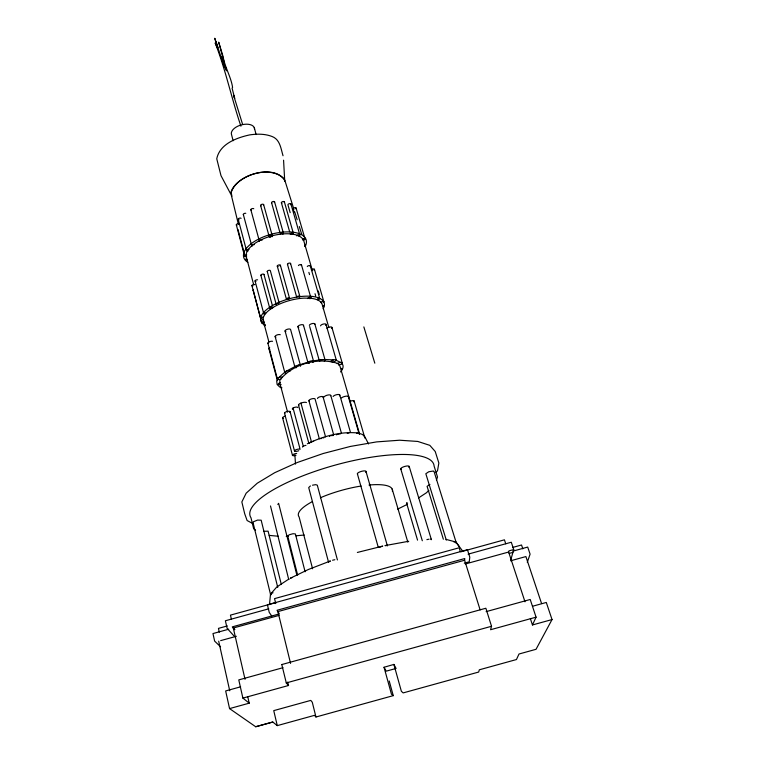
<?xml version="1.0" encoding="UTF-8"?>
<svg xmlns="http://www.w3.org/2000/svg" width="765" height="765" viewBox="0 0 765 765"><rect width="100%" height="100%" fill="white"/><g stroke="black" fill="none" stroke-linecap="round" stroke-linejoin="round"><path stroke-width="1.15" d="M269.49 604.599L270.514 594.166M480.124 609.877L464.604 560.238L464.776 558.536L277.035 610.269L278.871 613.138M524.991 601.797L508.639 552.034L508.955 550.877L513.717 549.566L511.297 542.242L468.075 554.156M231.154 192.646C236.528 174.583 271.795 164.265 284.379 179.45L284.599 181.267M281.845 664.536L485.861 608.242L491.532 626.277L490.566 629.729L536.064 617.173L530.212 599.483L486.119 611.646M510.924 559.435L513.717 549.566M527.286 562.323L530.088 554.147L527.707 547.061L513.095 551.087M319.512 361.386L319.617 361.08A2.897 1.071 -15.8 0 1 322.371 359.617L324.771 359.607A2.897 1.071 -15.8 0 1 324.704 360.726L324.245 361.061M436.433 480.057L437.523 477.025L434.099 466.076A95.386 25.962 -15.5 0 0 333.464 465.589A95.386 25.962 -15.5 0 0 250.987 517.762L253.693 528.883L255.558 530.164M532.555 606.253L546.296 602.457L552.034 619.564L532.45 624.967L536.064 617.173M277.657 379.335L276.701 381.276L277.131 384.527L279.78 387.061L281.969 387.855M278.355 377.92L285.335 371.752M552.034 619.564L536.035 649.303L519.005 654.008L516.442 659.545L479.311 669.805L478.689 672.043L403.165 692.908L401.367 691.283L393.879 664.422L384.04 667.262L391.431 694.132L393.258 695.643L315.955 717.006L314.501 715.342L277.274 725.622L273.746 710.628L310.791 700.396L312.283 702.241L315.955 717.006M436.012 472.464L437.523 470.705L438.852 463.026L435.228 451.503L429.815 445.345L417.757 441.443L399.626 440.219L376.59 441.902L350.399 446.435L323.184 453.511L297.231 462.519L274.683 472.713L257.27 483.212L246.148 493.205L241.845 501.955L244.704 513.774L247.114 520.535L252.89 523.604M338.694 364.943L339.402 364.819A2.85 1.033 -16.1 0 0 341.372 364.044L342.127 363.385A2.85 1.033 -16.1 0 0 340.961 362.457L340.31 362.495A2.85 1.033 -16.1 0 0 338.207 363.098L337.614 363.404A2.85 1.033 -16.1 0 0 337.164 363.738M428.859 490.375L426.44 492.765L418.532 497.929M253.234 521.854L257.528 520.085L261.171 520.2L277.743 587.424M277.81 504.441L278.613 503.322L296.782 574.821M312.77 362.428L313.22 362.094A2.907 1.081 -15.6 0 0 313.268 360.975L312.828 360.851A2.907 1.081 -15.6 0 0 308.84 361.769L308.391 362.113A2.907 1.081 -15.6 0 0 308.352 363.232L308.792 363.356A2.907 1.081 -15.6 0 0 309.376 363.394M285.794 371.446L295.462 366.311M310.418 485.947L308.706 487.563L328.606 562.409M397.647 509.136L407.028 504.489M307.32 443.796C322.887 436.385 340.329 431.297 357.714 432.952M429.92 484.455L427.08 486.32L443.346 539.22M280.325 382.586L279.665 382.844A2.831 1.023 -15 0 0 278.345 384.202A2.831 1.023 -15 0 0 280.382 384.613L281.09 384.479M298.379 365.192L308.515 362.017M280.908 379.182L280.191 379.383A2.859 1.042 -15 0 1 277.772 379.411L277.485 379.22A2.859 1.042 -15 0 1 278.173 378.015L278.747 377.709A2.859 1.042 -15 0 1 281.53 377.069L282.113 377.097M240.602 686.817L225.656 690.948L229.557 708.6L255.701 726.75L272.789 722.026L277.236 725.593M275.725 602.657L230.456 615.127L231.355 619.048M460.97 551.794L504.431 539.822L505.742 543.819M268.745 608.825L225.388 620.769L227.1 628.304L233.861 635.801M464.604 560.238L277.896 611.598L290.566 663.408M227.348 625.933L218.455 628.381L219.306 632.186M512.789 547.405L521.539 544.996L522.83 548.859M279.368 613.903L232.292 626.87L234.702 629.643M464.307 563.183L469.241 561.816L469.786 557.159L467.444 549.7L267.415 604.809L269.251 612.421L271.709 616.007M228.725 629.222L212.966 633.563L214.63 641.099L220.549 646.788M465.311 563.977L508.639 552.034M245.03 679.33L233.306 628.008L278.995 615.414M509.146 553.439L512.913 552.397M220.664 640.621L236.366 636.298M510.542 560.802L525.899 556.566L541.582 603.566M283.012 667.692L238.776 679.903L242.888 698.101L249.218 703.169L229.557 708.6M491.532 626.277L286.292 682.925L281.788 664.556M242.888 698.101L288.529 685.497L287.707 682.103M255.673 726.731L272.789 722.026M357.37 552.445L382.72 546.114A4.58 1.023 -15.7 0 0 379.67 547.291M313.019 360.898L322.792 359.54M263.552 531.34L268.094 531.159L281.319 584.517M312.502 485.182L315.687 484.666L317.293 485.144L337.422 559.932M408.74 541.266L384.967 545.627A4.58 1.023 -15.7 0 1 387.396 545.866L365.976 471.393M295.978 535.796L304.241 535.022M324.408 359.502L333.464 359.904M278.336 536.227L269.194 535.395M286.244 536.37L288.501 536.408M406.942 503.026L407.582 503.054M286.206 373.129L285.632 373.091A2.888 1.061 -15.1 0 1 285.163 371.876L286.186 371.235A2.888 1.061 -15.1 0 1 289.572 370.623L290.012 370.748A2.888 1.061 -15.1 0 1 290.298 370.949M433.43 471.001L428.763 471.766L425.837 473.736L446.301 540.1M446.043 539.382L455.51 541.916A4.37 0.928 -16.4 0 0 453.961 541.993M336.342 360.363L340.798 362.467M270.504 505.942L288.73 579.554A4.494 0.985 -14.8 0 1 289.017 578.962L276.777 586.994L270.781 593.86A4.361 0.918 -14.6 0 1 273.038 592.779M286.225 682.944L288.548 685.497M233.315 628.046L234.731 629.633M341.84 363.71L342.806 364.876A34.329 12.422 -15.5 0 1 340.588 371.953M264.413 322.591L262.797 319.034M406.521 502.892L417.537 540.138M455.94 542.031L462.873 551.383M434.023 471.422L456.083 542.232L459.268 546.698M293.636 208.443L284.79 180.177C273.851 163.49 236.921 174.697 231.078 191.805L231.9 196.222L220.999 175.663L216.753 158.785C219.727 143.944 236.595 137.738 249.753 134.879C257.203 133.808 264.939 133.741 272.044 136.486C280.095 139.479 280.87 148.649 283.031 155.744M384.04 667.262L386.249 671.154L396.098 668.438L393.879 664.422M368.539 443.949L364.819 436.719L362.4 434.415L358.967 433.344L348.257 396.289M300.435 366.081A2.897 1.071 -15.3 0 0 300.54 365.766L300.444 365.498A2.897 1.071 -15.3 0 0 298.465 365.182L297.738 365.307A2.897 1.071 -15.3 0 0 295.739 366.1L295.29 366.435A2.897 1.071 -15.3 0 0 295.29 367.544L295.739 367.669A2.897 1.071 -15.3 0 0 296.313 367.707M240.927 126.187C231.585 98.723 225.79 70.141 215.185 42.983L217.614 48.3L214.774 38.25L224.604 67.827L221.687 56.763L224.403 63.227L218.694 42.171L223.103 56.6C224.814 67.196 231.001 76.816 232.589 87.411L232.091 88.157L234.712 98.389L233.612 95.376L242.629 124.446M530.346 618.541L532.45 624.967M460.358 551.661L459.143 547.769L274.539 598.632L275.754 603.585M294.697 211.838L297.174 219.756M299.297 226.536L301.773 234.453M409.189 466.459L431.326 539.44M363.853 326.904L374.812 363.184M400.736 468.84L422.318 540.74M392.177 489.074L407.831 542.156M354.109 400.975L364.895 438.096M331.886 327.363L342.185 362.82M314.444 269.347L323.834 301.716M296.084 208.08L305.044 238.967M312.388 270.619L303.896 241.243A29.864 13.694 -15.5 0 0 274.712 235.161A29.864 13.694 -15.5 0 0 246.225 254.047M318.269 290.968L319.254 294.353M328.778 327.353L322.199 304.527A30.59 12.527 -15.5 0 0 311.126 298.321L304.346 298.111A30.59 12.527 -15.5 0 0 274.501 306.602A30.59 12.527 -15.5 0 0 263.399 321.31L268.897 341.955M359.569 433.994L339.956 366.167L338.178 363.614C318.833 356.796 292.393 363.834 279.827 380.215L279.904 383.255L287.573 412.106M310.332 265.943L319.751 298.532A1.607 0.669 -16.1 0 1 317.504 299.717M294.104 212.288L293.11 208.855A1.54 0.746 -16.3 0 1 295.06 207.64A1.54 0.746 -16.3 0 1 295.739 208.721M325.986 324.312L336.284 360.047M290.939 204.064L299.584 234.052M308.878 272.369L309.529 274.616M315.027 293.731L315.677 295.978M290.174 212.622L287.936 204.838A1.549 0.755 -16.2 0 1 289.897 203.605A1.549 0.755 -16.2 0 1 290.585 204.704M339.803 395.084L350.466 432.349M284.398 201.96L293.339 233.21A1.578 0.736 -16 0 1 291.159 234.444A1.578 0.736 -16 0 1 290.939 233.182A1.578 0.736 -16 0 1 293.339 233.21M301.506 264.977L310.886 297.776M281.386 202.744L289.648 231.776M314.807 323.863L325.106 360.086M357.379 473.822L378.245 547.205M330.757 395.428L341.429 433.162M274.587 201.922L283.442 233.296M309.682 326.54L319.196 360.267M290.566 263.485L299.842 296.399M271.556 202.715L280.067 232.981M287.468 264.298L296.705 297.222A1.626 0.679 -15.7 0 1 297.881 296.218A1.626 0.679 -15.7 0 1 299.708 296.198A1.626 0.679 -15.7 0 1 299.163 297.193M303.514 325.364L313.621 361.453M323.06 396.872L333.636 434.683M297.958 326.645L307.999 362.753M263.638 204.657L272.369 236.108M280.392 265.292L289.553 298.293A1.626 0.689 -15.5 0 1 287.305 299.488A1.626 0.689 -15.5 0 1 287.076 298.321A1.626 0.689 -15.5 0 1 289.553 298.293M325.584 436.939L315.075 398.976A3.223 1.109 -15.4 0 0 311.059 399.053A3.223 1.109 -15.4 0 0 309.175 401.08M260.597 205.45L268.984 235.783M277.284 266.105L286.406 299.115M389.222 680.984L393.258 695.643M300.54 365.766L290.624 329.677A2.859 1.138 -15.3 0 0 286.77 329.476A2.859 1.138 -15.3 0 0 285.89 331.589M308.926 400.86L319.349 438.833M279.053 302.538L270.341 270.686A1.607 0.708 -15.2 0 0 268.439 270.456A1.607 0.708 -15.2 0 0 267.339 271.661M285.068 330.949L294.917 367.076M250.844 209.744L259.402 241.185M267.243 271.499L276.222 304.499M306.44 402.553A4.284 1.463 -15.3 0 0 300.941 403.107L311.46 441.902M263.963 274.472L272.264 305.149M298.56 405.307L308.706 442.859M260.865 275.285L269.739 308.247A1.616 0.679 -15.1 0 0 271.46 308.486M243.327 214.506L251.752 245.861M275.132 336.495L284.8 372.517M254.276 127.65L256.122 134.554M293.062 408.041L303.303 446.244M290.136 411.809L299.89 448.414M255.07 280.975L263.81 313.774M238.192 219.287L246.521 250.557M245.938 255.376L253.741 284.943M237.963 229.5L244.341 253.569M267.893 343.169L277.389 378.962M236.328 224.872L244.58 256.026M268.917 348.582L277.408 380.645M253.215 290.289L261.812 322.763M251.924 285.641L260.569 318.269M284.503 413.138L294.487 450.929M282.591 417.805L292.45 455.261M312.589 568.787L299.105 516.92A48.74 12.823 -15.5 0 1 312.149 501.716M233.115 140.731L231.632 134.965A11.924 6.55 -15.5 0 1 241.807 124.781A11.924 6.55 -15.5 0 1 254.544 129.342M305.111 571.771L295.386 533.951L293.043 533.712L289.199 534.792L287.736 536.112L297.642 575.098M253.014 522.505L270.533 594.415A4.361 0.918 -14.6 0 0 271.393 594.644M231.413 195.515L238.393 224.298M247.717 696.561L249.218 703.169M218.685 641.166L229.73 690.785M294.879 454.85L295.5 464.078M283.576 160.201L284.704 180.798M357.618 474.09A4.466 1.253 -15.8 0 1 361.912 471.24A4.466 1.253 -15.8 0 1 365.565 472.158M401.405 469.28A4.389 1.214 -16.3 0 1 402.103 467.492A4.389 1.214 -16.3 0 1 407.535 465.952A4.389 1.214 -16.3 0 1 408.711 467.224M302.538 447.076A2.85 0.889 -15.2 0 1 305.952 445.345M309.242 443.222A4.341 1.358 -15.3 0 1 313.621 441.262M328.979 561.778A4.58 1.023 -15.2 0 1 330.423 560.975L308.247 569.543L290.394 578.197A4.494 0.985 -14.8 0 1 292.479 577.47M332.574 560.229A4.58 1.023 -15.2 0 1 334.85 559.731M430.695 539.105A4.504 0.985 -16.2 0 1 431.202 539.736M426.87 539.66A4.504 0.985 -16.2 0 1 429.06 539.182M456.083 542.232A4.37 0.928 -16.4 0 1 455.538 542.873M356.576 433.315A4.141 1.281 -15.9 0 1 359.292 434.271M350.121 401.309A2.869 0.956 -16 0 1 353.44 400.678A2.869 0.956 -16 0 1 353.736 401.816M265.187 325.335A32.962 13.521 -15.5 0 1 288.309 299.01A32.962 13.521 -15.5 0 1 323.184 308.783M246.493 257.681A29.864 13.694 -15.5 0 1 246.11 254.994M247.831 262.29A32.426 14.879 -15.5 0 1 271.231 234.243A32.426 14.879 -15.5 0 1 305.092 246.626M320.42 497.747A48.74 12.823 -15.5 0 1 361.137 486.033M368.988 485.039A48.74 12.823 -15.5 0 1 392.388 491.331M341.41 397.972A4.093 1.387 -15.9 0 1 346.363 396.146A4.093 1.387 -15.9 0 1 348.601 397.293M320.764 438.718A3.27 1.023 -15.4 0 1 321.463 438.402M323.079 437.905A3.27 1.023 -15.4 0 1 323.891 437.771M329.419 436.385A2.897 0.908 -15.6 0 1 330.04 436.098M331.474 435.668A2.897 0.908 -15.6 0 1 333.368 435.534M336.457 434.807A3.49 1.09 -15.7 0 1 337.241 434.472M338.101 434.195A3.49 1.09 -15.7 0 1 340.568 433.832M347.243 433.267A3.548 1.109 -15.8 0 1 348.974 432.961M298.876 405.603A4.284 1.463 -15.3 0 1 300.941 403.107M317.599 398.546A2.859 0.985 -15.6 0 1 320.219 396.719A2.859 0.985 -15.6 0 1 323.079 397.131M324.159 396.959A3.443 1.176 -15.7 0 1 328.003 395.017A3.443 1.176 -15.7 0 1 330.719 395.754M333.119 396.528A3.5 1.195 -15.8 0 1 337.585 394.52A3.5 1.195 -15.8 0 1 339.421 395.801M292.737 409.313A2.811 0.956 -15.1 0 1 294.267 407.487A2.811 0.956 -15.1 0 1 297.767 407.573M275.964 337.126A2.85 1.128 -15.1 0 1 276.184 335.328A2.85 1.128 -15.1 0 1 280.277 334.735M332.125 362.237A2.878 1.052 -16 0 0 334.219 361.864L336.361 360.305A2.878 1.052 -16 0 0 333.664 359.846L332.947 360.047A2.878 1.052 -16 0 0 331.216 360.965L330.92 361.3A2.878 1.052 -16 0 0 330.805 361.606M298.771 327.286A2.869 1.138 -15.6 0 1 298.474 325.842A2.869 1.138 -15.6 0 1 301.926 324.666A2.869 1.138 -15.6 0 1 303.418 325.699M243.614 214.831A1.559 0.765 -15 0 1 243.777 213.77A1.559 0.765 -15 0 1 245.775 213.311M252.039 246.167A1.578 0.736 -15 0 1 252.211 245.144A1.578 0.736 -15 0 1 254.238 244.676M323.624 305.771A1.587 0.65 -16.1 0 1 323.672 306.105M323.538 306.306A1.587 0.65 -16.1 0 1 323.318 306.497M298.761 450.719A2.945 0.908 -15 0 1 294.755 451.264A2.945 0.908 -15 0 1 296.38 449.591A2.945 0.908 -15 0 1 300.1 449.332M284.886 413.559A2.907 0.985 -15 0 1 285.498 412.125A2.907 0.985 -15 0 1 289.122 411.264A2.907 0.985 -15 0 1 289.763 412.402M311.432 269.949A1.578 0.689 -16.2 0 1 313.602 268.945A1.578 0.689 -16.2 0 1 314.071 269.949M312.627 270.504A1.578 0.689 -16.2 0 1 311.919 270.514M322.61 301.381A1.597 0.66 -16.2 0 1 323.815 301.63A1.597 0.66 -16.2 0 1 323.146 302.491M321.606 302.892A1.597 0.66 -16.2 0 1 321.271 302.873M320.784 302.347A1.597 0.66 -16.2 0 1 321.453 301.754M307.291 266.555A1.587 0.698 -16.1 0 1 309.29 265.551A1.587 0.698 -16.1 0 1 310.179 266.344M317.704 298.407A1.607 0.669 -16.1 0 1 319.751 298.618M326.923 328.233A2.811 1.1 -16.1 0 1 330.662 326.951A2.811 1.1 -16.1 0 1 331.561 328.3M268.008 343.437A2.821 1.109 -14.9 0 1 269.223 341.869A2.821 1.109 -14.9 0 1 272.55 341.286M269.739 349.184A2.792 1.081 -14.9 0 1 269.672 347.616M341.572 368.348A2.802 1.004 -16 0 1 341.477 369.418M320.573 325.861A2.84 1.119 -16 0 1 324.083 323.93A2.84 1.119 -16 0 1 325.661 325.268M309.356 325.412A2.859 1.138 -15.8 0 1 312.522 323.528A2.859 1.138 -15.8 0 1 314.788 324.475M296.007 455.299A2.917 0.899 -15 0 1 292.479 455.127A2.917 0.899 -15 0 1 296.696 453.435M283.423 418.312A2.878 0.966 -14.9 0 1 282.801 417.374A2.878 0.966 -14.9 0 1 285.364 416.15M265.12 325.651A1.578 0.641 -14.9 0 1 264.212 325.23A1.578 0.641 -14.9 0 1 265.197 324.417M298.446 265.589A1.597 0.708 -16 0 1 300.635 264.566A1.597 0.708 -16 0 1 301.142 265.589M309.825 298.723A1.616 0.669 -15.9 0 0 310.494 298.369L310.724 298.168A1.616 0.669 -15.9 0 0 310.007 297.403A1.616 0.669 -15.9 0 0 307.913 298.207L307.779 298.407A1.616 0.669 -15.9 0 0 307.75 298.599M287.745 264.594A1.607 0.717 -15.7 0 1 287.917 263.609A1.607 0.717 -15.7 0 1 289.916 263.084A1.607 0.717 -15.7 0 1 290.423 263.887M278.183 266.507A1.607 0.717 -15.5 0 1 277.475 265.627A1.607 0.717 -15.5 0 1 279.722 264.9A1.607 0.717 -15.5 0 1 280.038 265.904M264.25 322.696A1.587 0.65 -14.9 0 1 261.85 322.84A1.587 0.65 -14.9 0 1 263.59 321.644M253.502 290.566A1.568 0.679 -14.8 0 1 253.54 289.705M276.232 304.307A1.626 0.679 -15.2 0 1 277.246 303.552A1.626 0.679 -15.2 0 1 278.795 303.322M261.152 275.572A1.597 0.708 -15.1 0 1 262.051 274.243A1.597 0.708 -15.1 0 1 263.954 274.664M272.742 307.807A1.616 0.679 -15.1 0 1 272.522 308.008M269.739 308.238A1.616 0.679 -15.1 0 1 271.154 307.167A1.616 0.679 -15.1 0 1 272.876 307.415M252.842 286.014A1.578 0.689 -14.8 0 1 252.393 284.953A1.578 0.689 -14.8 0 1 254.888 284.676M261.142 318.603A1.597 0.66 -14.9 0 1 260.903 317.704A1.597 0.66 -14.9 0 1 263.093 317.131M255.988 281.367A1.587 0.698 -14.9 0 1 255.28 280.487A1.587 0.698 -14.9 0 1 257.576 279.808M264.728 314.128A1.607 0.669 -14.9 0 1 264.374 314.109M263.906 313.927A1.607 0.669 -14.9 0 1 264.805 312.847M266 312.598A1.607 0.669 -14.9 0 1 266.354 312.617M247.535 259.584A1.549 0.708 -14.8 0 1 245.957 259.459A1.549 0.708 -14.8 0 1 246.464 258.503M236.892 225.264A1.54 0.746 -14.7 0 1 236.911 224.049A1.54 0.746 -14.7 0 1 239.216 223.916M246.655 256.199A1.559 0.717 -14.8 0 1 244.571 255.931A1.559 0.717 -14.8 0 1 246.693 254.831M239.11 219.727A1.549 0.755 -14.8 0 1 238.642 218.551A1.549 0.755 -14.8 0 1 241.099 218.331M248.214 250.863A1.568 0.727 -14.8 0 1 246.569 250.26A1.568 0.727 -14.8 0 1 248.998 249.38M251.408 210.155A1.568 0.765 -15.2 0 1 251.456 208.893A1.568 0.765 -15.2 0 1 253.779 208.769M259.498 241.358A1.587 0.736 -15.2 0 1 260.205 240.267A1.587 0.736 -15.2 0 1 262.185 240.076M261.161 205.871A1.568 0.775 -15.5 0 1 260.855 204.867A1.568 0.775 -15.5 0 1 262.864 204.207A1.568 0.775 -15.5 0 1 263.514 205.087M270.58 237.313A1.587 0.746 -15.5 0 1 269.376 236.557A1.587 0.746 -15.5 0 1 271.594 235.677A1.587 0.746 -15.5 0 1 272.024 236.739M281.922 203.165A1.559 0.765 -16.1 0 1 281.654 202.17A1.559 0.765 -16.1 0 1 283.643 201.511A1.559 0.765 -16.1 0 1 284.264 202.39M271.833 203.041A1.568 0.775 -15.8 0 1 272.082 201.922A1.568 0.775 -15.8 0 1 274.138 201.53A1.568 0.775 -15.8 0 1 274.243 202.572M280.65 234.415A1.587 0.746 -15.8 0 1 281.023 233.268A1.587 0.746 -15.8 0 1 283.165 232.981A1.587 0.746 -15.8 0 1 282.792 234.128M296.877 235.955A1.568 0.727 -16.2 0 1 298.14 234.874A1.568 0.727 -16.2 0 1 299.861 235.037A1.568 0.727 -16.2 0 1 298.895 236.156M293.961 209.304A1.54 0.746 -16.3 0 1 293.636 209.266M302.395 239.139A1.559 0.717 -16.2 0 1 304.422 238.565A1.559 0.717 -16.2 0 1 304.833 239.445A1.559 0.717 -16.2 0 1 302.883 240.172M304.747 245.23A1.54 0.698 -16.2 0 1 304.9 246.225M217.767 47.401L215.96 41.941L217.767 47.401M225.111 65.742L224.786 65.235L226.507 70.791L225.111 65.742"/></g></svg>
